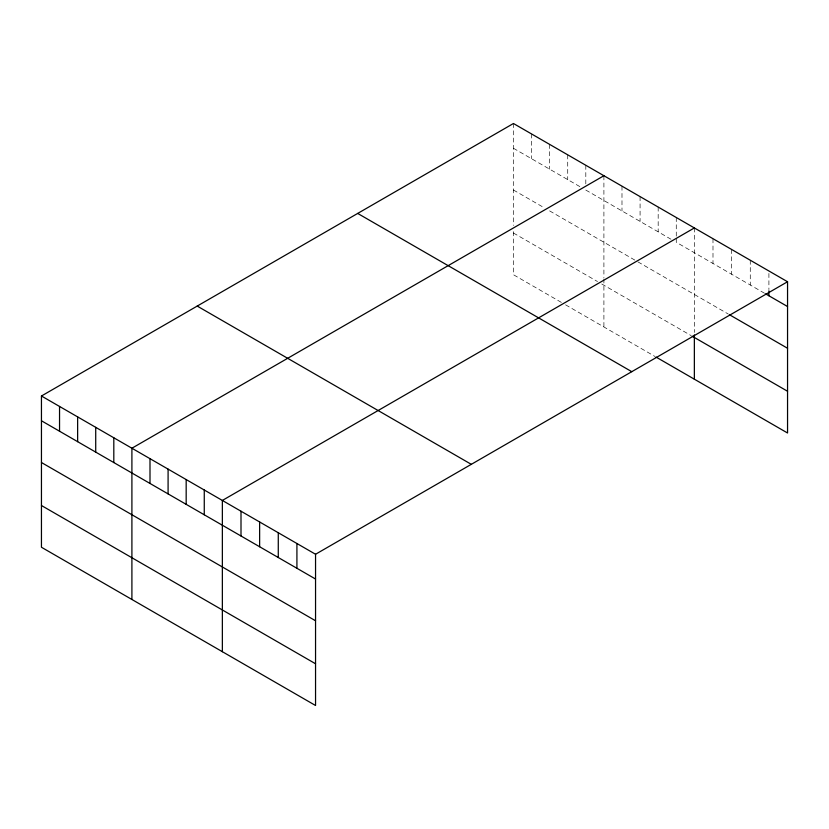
<?xml version="1.0" encoding="UTF-8"?>
<svg xmlns="http://www.w3.org/2000/svg" width="829" height="829" viewBox="0 0 829 829"><rect width="100%" height="100%" fill="white"/><g stroke="black" fill="none" stroke-linecap="round" stroke-linejoin="round"><path stroke-width="0.62" stroke-dasharray="4.14 3.11" d="M513.452 123.5L513.452 225.426M513.452 148.277L580.487 186.981M585.813 190.059L670.941 239.208M764.525 293.238L676.267 242.275L676.267 237.322M513.452 190.007L544.311 207.83M549.627 210.898L636.89 261.28M637.957 261.891L728.339 314.077M513.452 233.011L597.512 281.549M601.771 284.005L691.158 335.61M561.337 302.388L513.452 274.741L513.452 230.483M565.596 304.844L654.983 356.46M768.908 273.466L768.908 289.57M750.276 260.233L750.276 285.01M731.634 249.467L731.634 274.244M712.992 238.711L712.992 263.487M694.36 227.944L694.36 332.398M676.267 217.499L676.267 236.089M658.174 207.053L658.174 231.83M640.081 196.608L640.081 221.395M621.988 186.162L621.988 210.949M603.906 175.727L603.906 277.642M603.906 278.907L603.906 326.968M585.813 165.282L585.813 183.862M567.72 154.836L567.72 179.613M549.627 144.391L549.627 169.168M531.534 133.946L531.534 158.722"/><path stroke-width="1.24" d="M41.45 396.003L315.548 554.259L315.548 705.5L41.45 547.254L41.45 396.003L513.452 123.5L787.55 281.746L787.55 432.997L656.05 357.071M603.906 175.727L131.904 448.23L131.904 599.471M694.36 227.944L222.359 500.447L222.359 651.698M315.548 554.259L787.55 281.746M765.623 293.87L787.55 306.533M729.437 314.709L787.55 348.263M692.225 336.232L787.55 391.257M357.693 213.426L631.791 371.682M197.209 306.077L471.307 464.333M41.45 420.78L315.548 579.036M41.45 462.52L315.548 620.766M41.45 505.514L315.548 663.77M768.908 290.813L768.908 295.766M694.36 334.926L694.36 379.195M296.917 543.492L296.917 568.269M278.275 532.736L278.275 557.513M259.632 521.969L259.632 546.746M241.001 511.213L241.001 535.99M204.266 490.001L204.266 514.788M186.173 479.566L186.173 504.343M168.09 469.121L168.09 493.897M149.997 458.675L149.997 483.452M113.811 437.785L113.811 462.561M95.718 427.339L95.718 452.116M77.636 416.894L77.636 441.67M59.543 406.448L59.543 431.225"/></g></svg>
